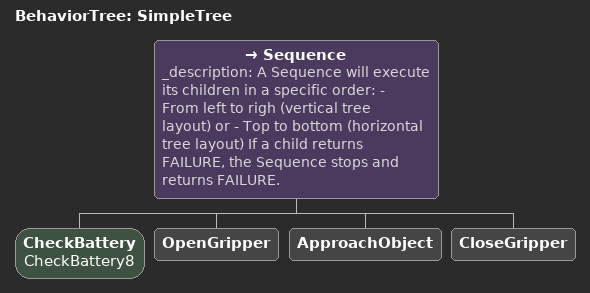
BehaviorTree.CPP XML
<?xml version="1.0" encoding="UTF-8"?>
<root BTCPP_format="4">
  <BehaviorTree ID="SimpleTree">
    <Sequence _description="A Sequence will execute its children in a specific order:&#10;- From left to righ (vertical tree layout) or &#10;- Top to bottom (horizontal tree layout)&#10;If a child returns FAILURE, the Sequence stops and returns FAILURE.">
      <CheckBattery name="CheckBattery8"/>
      <OpenGripper/>
      <ApproachObject/>
      <CloseGripper/>
    </Sequence>
  </BehaviorTree>

</root>
